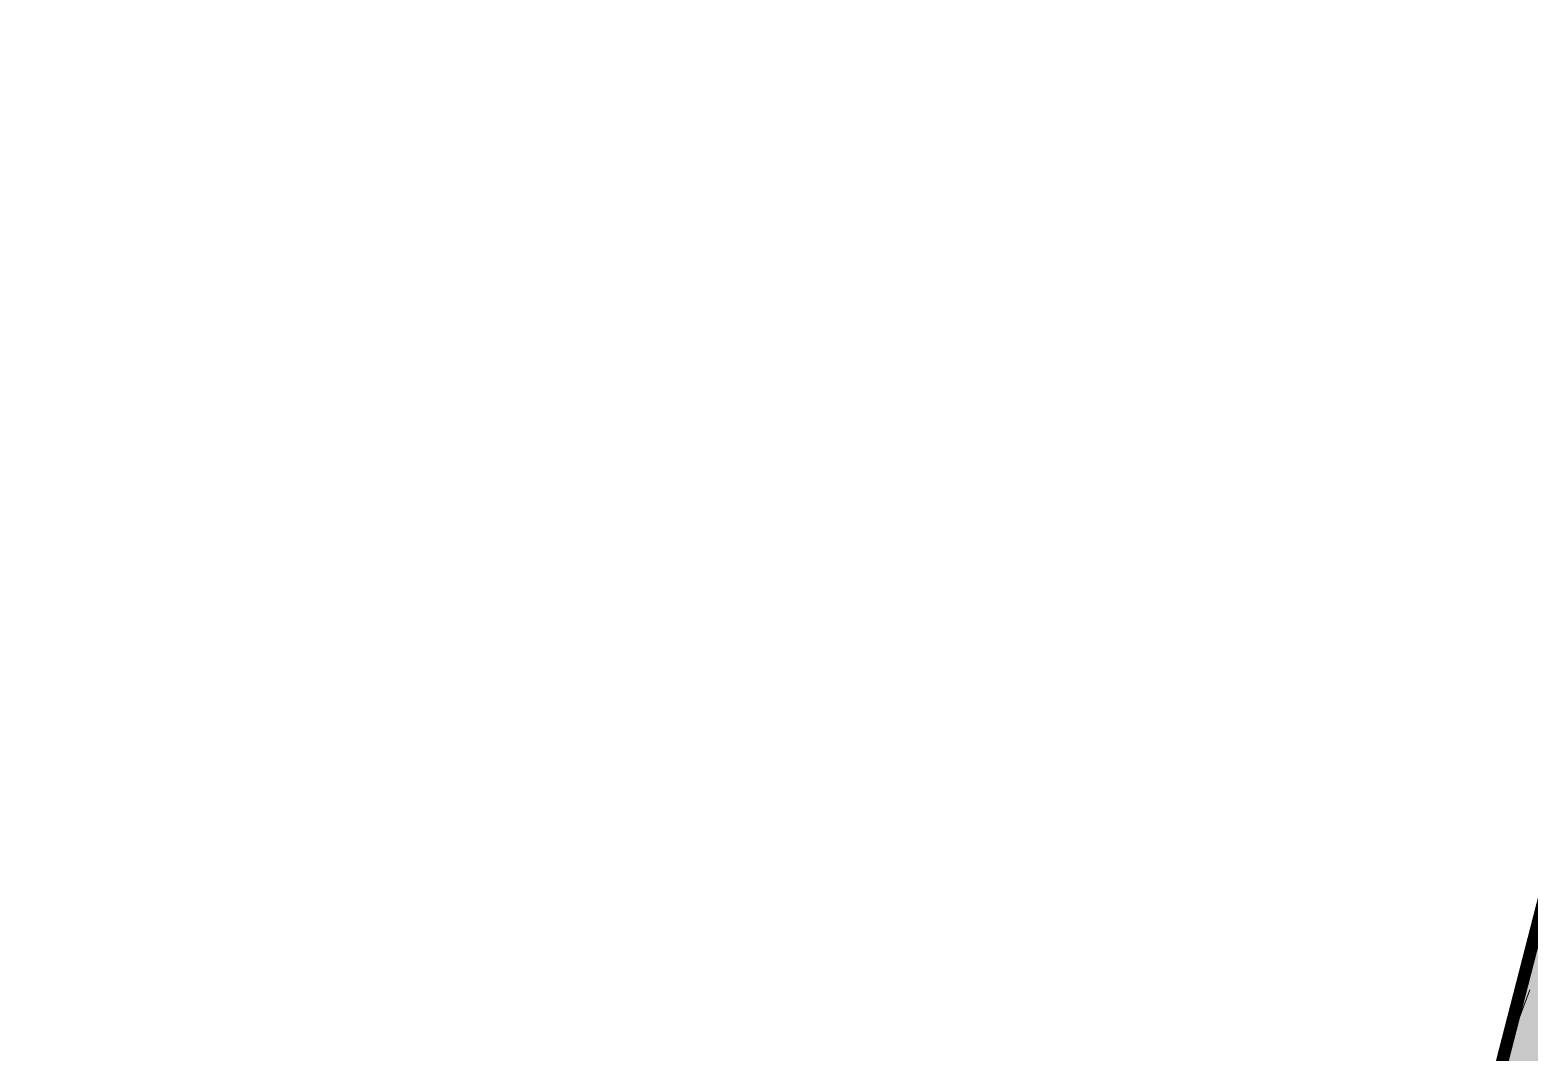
# Model space of a CAD drawing. Header units: inches. Extents: x 218980 to 233865, y 587194 to 599270.
# Drawn here: x 219099.9 to 219219.5, y 587663.8 to 587745.4 of the extents above; entities that cross this region are included whole.
import ezdxf

# ---------------------------------------------------------------- set-up
doc = ezdxf.new("R2010")
doc.units = ezdxf.units.IN
doc.header["$MEASUREMENT"] = 0
for name, pattern in [('01', [0]), ('DASHDOT2', [0.5, 0.25, -0.125, 0, -0.125]), ('State_Boundary_2', [13.5, 5, -1.6, 0.3, -1.6, 5])]:
    doc.linetypes.add(name, pattern=pattern)
for name, color, linetype, lineweight in [('Forest and Steep Slope', 66, '01', 0), ('Major Contour', 250, 'Continuous', 0), ('Planning Boundary', 222, '01', 0), ('Town Boundary', 220, 'DASHDOT2', 30)]:
    doc.layers.add(name, color=color, linetype=linetype, lineweight=lineweight)

msp = doc.modelspace()

# ---------------------------------------------------------------- hatches: boundary and pattern name
at = {"layer": 'Forest and Steep Slope'}
h = msp.add_hatch(color=256, dxfattribs=at)
h.dxf.hatch_style = 1
edge = h.paths.add_edge_path()
edge.add_line((219286.19, 587701.65), (219301.84, 587711.18))
edge.add_line((219301.84, 587711.18), (219319.6, 587720.07))
edge.add_line((219319.6, 587720.07), (219337.23, 587727.12))
edge.add_line((219337.23, 587727.12), (219354.25, 587732.69))
edge.add_line((219354.25, 587732.69), (219371.37, 587738.25))
edge.add_line((219371.37, 587738.25), (219382.14, 587741.75))
edge.add_line((219382.14, 587741.75), (219366.62, 587744.79))
edge.add_line((219366.62, 587744.79), (219353.34, 587745.43))
edge.add_line((219353.34, 587745.43), (219287.36, 587726.9))
edge.add_line((219287.36, 587726.9), (219262.61, 587721.83))
edge.add_line((219262.61, 587721.83), (219250.01, 587716.56))
edge.add_line((219250.01, 587716.56), (219243.16, 587716.34))
edge.add_line((219243.16, 587716.34), (219235.83, 587714.18))
edge.add_line((219235.83, 587714.18), (219229.42, 587705.34))
edge.add_line((219229.42, 587705.34), (219227.48, 587702.31))
edge.add_line((219227.48, 587702.31), (219212.77, 587645.15))
edge.add_line((219212.77, 587645.15), (219183.19, 587628.63))
edge.add_line((219183.19, 587628.63), (219180.1, 587615.21))
edge.add_line((219180.1, 587615.21), (219179.48, 587586.32))
edge.add_line((219179.48, 587586.32), (219133.37, 587559.17))
edge.add_line((219133.37, 587559.17), (219091.4, 587544.28))
edge.add_line((219091.4, 587544.28), (219048.91, 587533.2))
edge.add_line((219048.91, 587533.2), (219016.85, 587502.19))
edge.add_line((219016.85, 587502.19), (219012.01, 587498.15))
edge.add_line((219012.01, 587498.15), (218982.94, 587477.15))
edge.add_line((218982.94, 587477.15), (218980.22, 587473.08))
edge.add_line((218980.22, 587473.08), (218991.29, 587443.14))
edge.add_line((218991.29, 587443.14), (218998.35, 587452.95))
edge.add_line((218998.35, 587452.95), (218991.05, 587458.21))
edge.add_line((218991.05, 587458.21), (219001.42, 587472.6))
edge.add_line((219001.42, 587472.6), (219004.2, 587476.45))
edge.add_arc((219057.75, 587437.87), 66, 131.6443, 144.2249, ccw=False)
edge.add_arc((219057.75, 587437.87), 66, 112.8951, 131.6443, ccw=False)
edge.add_arc((219057.75, 587437.87), 66, 104.7547, 112.8951, ccw=False)
edge.add_line((219040.94, 587501.69), (219047.67, 587503.47))
edge.add_line((219047.67, 587503.47), (219056.92, 587514.41))
edge.add_line((219056.92, 587514.41), (219078.93, 587524.09))
edge.add_line((219078.93, 587524.09), (219099.18, 587528.49))
edge.add_line((219099.18, 587528.49), (219129.77, 587542.14))
edge.add_line((219129.77, 587542.14), (219153.54, 587545.44))
edge.add_line((219153.54, 587545.44), (219180.83, 587544.78))
edge.add_line((219180.83, 587544.78), (219186.95, 587553.84))
edge.add_line((219186.95, 587553.84), (219186.72, 587565.18))
edge.add_line((219186.72, 587565.18), (219190.28, 587578.31))
edge.add_line((219190.28, 587578.31), (219198.96, 587589.65))
edge.add_line((219198.96, 587589.65), (219209.19, 587602.11))
edge.add_line((219209.19, 587602.11), (219218.53, 587613.67))
edge.add_line((219218.53, 587613.67), (219224.32, 587618.35))
edge.add_line((219224.32, 587618.35), (219228.76, 587620.12))
edge.add_line((219228.76, 587620.12), (219230.1, 587620.07))
edge.add_line((219230.1, 587620.07), (219227.08, 587623.36))
edge.add_line((219227.08, 587623.36), (219222.57, 587627.09))
edge.add_line((219222.57, 587627.09), (219220.05, 587633.03))
edge.add_line((219220.05, 587633.03), (219223.5, 587638.85))
edge.add_line((219223.5, 587638.85), (219238.48, 587646.32))
edge.add_line((219238.48, 587646.32), (219230.51, 587655.29))
edge.add_line((219230.51, 587655.29), (219243.79, 587667.03))
edge.add_line((219243.79, 587667.03), (219257.08, 587678.78))
edge.add_line((219257.08, 587678.78), (219270.34, 587690.42))
edge.add_line((219270.34, 587690.42), (219286.19, 587701.65))

# ---------------------------------------------------------------- linework, layer by layer
msp.add_lwpolyline([(219227.48, 587702.31), (219212.77, 587645.15), (219183.19, 587628.63), (219180.1, 587615.21), (219179.48, 587586.32)], dxfattribs=at)
at = {"layer": 'Major Contour', "elevation": 2850}
msp.add_lwpolyline([(219219.57, 587668.76), (219218.27, 587665.28), (219217.62, 587664.15)], dxfattribs=at)
at = {"layer": 'Planning Boundary', "lineweight": 5, "const_width": 1}
msp.add_lwpolyline([(219227.48, 587702.31), (219212.77, 587645.15), (219183.19, 587628.63), (219180.1, 587615.21), (219179.48, 587586.32)], dxfattribs=at)
at = {"layer": 'Town Boundary', "linetype": 'State_Boundary_2'}
msp.add_lwpolyline([(219179.48, 587586.32), (219180.1, 587615.21), (219183.19, 587628.63), (219212.77, 587645.15), (219227.48, 587702.31)], dxfattribs=at)

doc.saveas('drawing.dxf')
